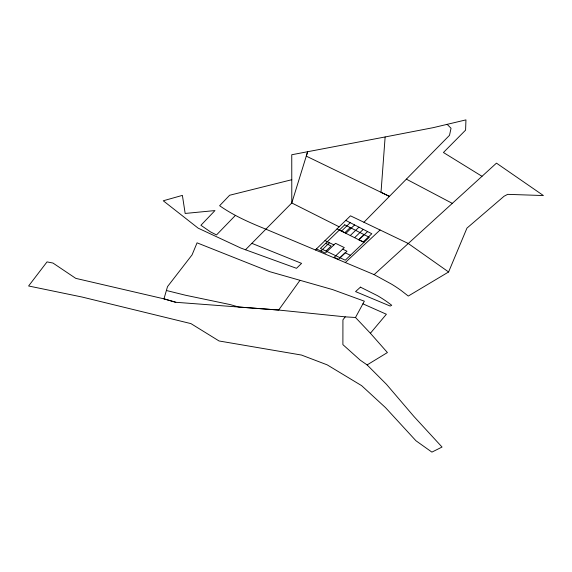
<?xml version="1.0" encoding="UTF-8"?>
<svg xmlns="http://www.w3.org/2000/svg" width="572" height="572" viewBox="0 0 572 572"><rect width="100%" height="100%" fill="white"/><g stroke="black" fill="none" stroke-linecap="round" stroke-linejoin="round"><path stroke-width="0.86" d="M481.989 176.298L443.429 152.502L465.594 130.116L465.944 119.884L433.319 127.635L385.135 136.958L381.016 192.306L389.418 196.368L306.285 156.135L307.643 151.716L291.791 202.967L245.502 249.764L240.876 248.069L198.177 228.171L163.256 200.779L182.396 195.381L185.164 213.449L214.972 210.567L200.915 225.282L210.467 231.867L216.495 234.942L235.299 215.515M355.498 317.489L364.35 301.194L332.611 289.596L269.441 271.593L197.061 242.835L192.056 254.897L167.51 286.629L163.971 298.856L75.761 278.357L52.967 263.048L47.018 261.897L28.6 285.986L81.96 297.011L190.948 323.616L219.069 340.976L301.515 355.062L327.163 364.843L361.618 385.642L385.507 407.629L415.93 440.74L431.896 452.116L442.042 447.047L413.906 416.452L386.436 384.284L367.117 364.915L360.231 360.167L342.893 344.637L342.928 319.834L345.266 316.859L355.498 317.489L370.391 333.254L387.416 352.552L367.117 364.915M374.117 274.624L391.555 284.155A265.637 149.278 -16.2 0 1 401.136 290.49L408.286 296.053L448.605 271.972L466.952 228.114L504.089 196.217L507.679 194.351L543.4 195.545L496.467 163.134L374.117 274.624L265.873 229.172C249.807 222.687 233.834 215.723 219.619 205.713L229.629 195.252L291.77 179.715M299.914 280.402L278.657 310.045L175.783 302.281L163.971 298.856L175.776 302.281M370.391 333.254L386.386 314.243L362.913 303.832M363.935 222.258L449.513 135.314L451.029 128.264L447.168 124.36M315.365 249.971L350.486 215.823L408.179 243.443L448.605 271.972M320.942 251.029L329.472 242.764M341.484 231.124L350.2 222.68M325.926 251.037L331.124 246.01L325.64 243.365M350.2 227.577L344.895 232.704L339.439 229.973M345.896 233.333L354.597 224.932M350.264 235.521L358.951 227.163M354.604 237.687L363.27 229.372M339.932 257.686L345.102 252.745L350.393 255.291M364.064 234.62L358.794 239.654L364.049 242.292M358.909 239.84L367.56 231.574M345.309 262.548L380.087 229.994M385.135 136.958L291.756 154.747L291.791 202.967L339.175 226.819M345.266 316.859L278.657 310.045L238.653 307.014L230.073 304.561L185.464 295.223L166.38 290.497M245.502 249.764L296.496 268.311L301.58 263.377L251.852 243.343M316.459 248.913L325.382 253.131L335.549 243.315L344.301 247.569L334.17 257.286L338.51 259.338L346.982 251.237L342.657 249.142M325.003 240.597L333.905 244.909M337.037 228.9L363.177 241.977L371.814 233.748L345.774 220.406M406.363 179.143L452.259 203.346M344.759 224.817L320.427 248.427L345.238 260.203L369.312 237.28L344.759 224.817M360.439 287.144L355.562 291.598L390.19 306.07L391.72 305.269L388.188 302.617A248.42 139.196 -16.2 0 0 377.47 295.667L360.439 287.144"/></g></svg>
